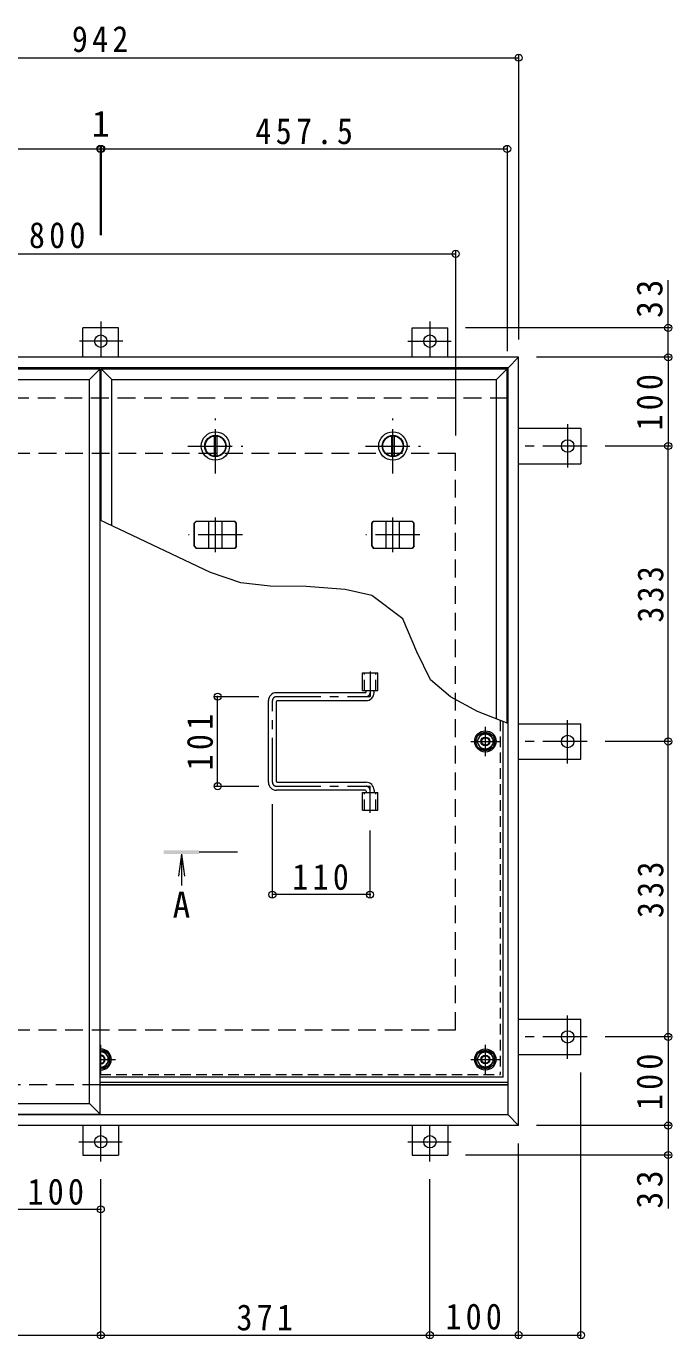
# Model space of a CAD drawing. Units: millimetres on the paper, enlarged 2 times, with parts at other scales. Extents: x -524 to 546, y -392 to 354.
# Drawn here: x -309.1 to -163.6, y -38.5 to 257.4 of the extents above; entities that cross this region are included whole.
import ezdxf
from ezdxf.enums import TextEntityAlignment as Align

# ---------------------------------------------------------------- set-up
doc = ezdxf.new("R2010")
doc.units = ezdxf.units.MM
doc.header["$LTSCALE"] = 2
doc.header["$PDMODE"] = 32
doc.header["$PDSIZE"] = 1.6
for name, pattern in [('CHAIN1', [8, 5, -1, 1, -1]), ('DASHED1', [1.8, 1.2, -0.6]), ('DASHED2', [3, 2, -1])]:
    doc.linetypes.add(name, pattern=pattern)
for name, color, linetype, lineweight in [('0-1_躯体', 2, 'DASHED2', 9), ('0-2_仕上', 3, 'Continuous', 9), ('0-3_建具', 4, 'Continuous', 9), ('0-5_寸法', 7, 'Continuous', 9), ('0-6_ハッチ', 6, 'Continuous', 9), ('0-7_021', 2, 'Continuous', 9), ('0-A_061', 3, 'Continuous', 9), ('0-C_084', 2, 'Continuous', 9), ('0-E_090', 3, 'Continuous', 9), ('0-F_092', 7, 'Continuous', 9)]:
    doc.layers.add(name, color=color, linetype=linetype, lineweight=lineweight)
doc.styles.add('ＭＳ ゴシック', font='')
doc.styles.get('ＭＳ ゴシック').set_extended_font_data('MS Gothic')

msp = doc.modelspace()

# ---------------------------------------------------------------- linework, layer by layer
at = {"layer": '0-1_躯体'}
for p, q in [((-200.47, 173.585), (-384.07, 173.585)), ((-372.27, 161.185), (-212.27, 161.185)), ((-212.27, 31.185), (-212.27, 161.185)), ((-372.27, 31.185), (-212.27, 31.185)), ((-292.37, 18.785), (-384.07, 18.785))]:
    msp.add_line(p, q, dxfattribs=at)
at = {"layer": '0-1_躯体', "linetype": 'Continuous'}
msp.add_line((-200.47, 18.785), (-292.37, 18.785), dxfattribs=at)
at = {"layer": '0-2_仕上'}
for p, q in [((-294.77, 14.585), (-294.77, 177.785)), ((-292.37, 12.185), (-292.37, 180.185)), ((-292.17, 145.971), (-292.17, 180.185)), ((-289.77, 144.83), (-289.77, 177.785)), ((-203.07, 101.268), (-203.07, 177.785)), ((-200.67, 100.339), (-200.67, 180.185)), ((-233.3, 107.685), (-233.3, 111.685)), ((-233.3, 111.685), (-229.84, 111.685)), ((-229.84, 107.685), (-229.84, 111.685)), ((-233.3, 107.685), (-229.84, 107.685)), ((-233.3, 80.685), (-233.3, 84.685)), ((-233.3, 84.685), (-229.84, 84.685)), ((-229.84, 80.685), (-229.84, 84.685)), ((-233.3, 80.685), (-229.84, 80.685)), ((-274.07, 70.808), (-274.722, 65.851)), ((-274.07, 70.808), (-274.07, 63.688)), ((-274.07, 70.808), (-273.417, 65.851))]:
    msp.add_line(p, q, dxfattribs=at)
at = {"layer": '0-2_仕上', "linetype": 'DASHED1'}
for p, q in [((-232.84, 107.685), (-232.84, 111.685)), ((-230.3, 107.685), (-230.3, 111.685)), ((-232.84, 80.685), (-232.84, 84.685)), ((-230.3, 80.685), (-230.3, 84.685))]:
    msp.add_line(p, q, dxfattribs=at)
at = {"layer": '0-2_仕上', "color": 4, "linetype": 'CHAIN1'}
msp.add_line((-261.469, 71.208), (-270.07, 71.208), dxfattribs=at)
at = {"layer": '0-2_仕上'}
for points in [[(-381.47, 177.785), (-383.87, 180.185), (-292.37, 180.185)], [(-381.47, 177.785), (-294.77, 177.785), (-292.37, 180.185)], [(-289.77, 177.785), (-292.17, 180.185), (-200.67, 180.185)], [(-289.77, 177.785), (-203.07, 177.785), (-200.67, 180.185)], [(-381.47, 14.585), (-383.87, 12.185), (-292.37, 12.185)], [(-381.47, 14.585), (-294.77, 14.585), (-292.37, 12.185)]]:
    msp.add_lwpolyline(points, dxfattribs=at)
at = {"layer": '0-2_仕上', "color": 4}
msp.add_solid([(-278.07, 70.808), (-278.07, 71.608), (-270.07, 70.808), (-270.07, 71.608)], dxfattribs=at)
at = {"layer": '0-3_建具', "color": 2}
for p, q in [((-198.07, 182.785), (-386.47, 182.785)), ((-198.07, 182.785), (-200.47, 180.385)), ((-198.07, 9.585), (-198.07, 182.785)), ((-200.47, 180.385), (-384.07, 180.385)), ((-200.47, 11.985), (-200.47, 180.385)), ((-200.47, 18.785), (-292.37, 18.785)), ((-200.47, 11.985), (-384.07, 11.985)), ((-198.07, 9.585), (-200.47, 11.985)), ((-198.07, 9.585), (-386.47, 9.585))]:
    msp.add_line(p, q, dxfattribs=at)
at = {"layer": '0-3_建具'}
for p, q in [((-271.186, 145.385), (-270.84, 145.785)), ((-271.106, 145.385), (-271.186, 145.385)), ((-271.186, 140.185), (-271.186, 145.385)), ((-271.106, 145.385), (-270.76, 145.785)), ((-271.106, 140.185), (-271.106, 145.385)), ((-267.92, 139.785), (-267.92, 145.785)), ((-264.92, 139.785), (-264.92, 145.785)), ((-261.733, 145.385), (-262.079, 145.785)), ((-261.733, 145.385), (-261.653, 145.385)), ((-261.733, 140.185), (-261.733, 145.385)), ((-261.653, 140.185), (-261.653, 145.385)), ((-231.186, 145.385), (-230.84, 145.785)), ((-231.106, 145.385), (-231.186, 145.385)), ((-231.186, 140.185), (-231.186, 145.385)), ((-231.106, 145.385), (-230.76, 145.785)), ((-231.106, 140.185), (-231.106, 145.385)), ((-227.92, 139.785), (-227.92, 145.785)), ((-224.92, 139.785), (-224.92, 145.785)), ((-221.733, 145.385), (-222.079, 145.785)), ((-221.733, 145.385), (-221.653, 145.385)), ((-221.733, 140.185), (-221.733, 145.385)), ((-221.653, 140.185), (-221.653, 145.385)), ((-271.106, 140.185), (-270.76, 139.785)), ((-270.84, 139.785), (-261.999, 139.785)), ((-261.733, 140.185), (-262.079, 139.785)), ((-261.653, 140.185), (-261.999, 139.785)), ((-261.733, 140.185), (-261.653, 140.185)), ((-231.106, 140.185), (-230.76, 139.785)), ((-230.84, 139.785), (-221.999, 139.785)), ((-221.733, 140.185), (-222.079, 139.785)), ((-221.653, 140.185), (-221.999, 139.785)), ((-221.733, 140.185), (-221.653, 140.185))]:
    msp.add_line(p, q, dxfattribs=at)
at = {"layer": '0-3_建具', "linetype": 'CHAIN1'}
for p, q in [((-266.42, 138.893), (-266.42, 146.676)), ((-226.42, 138.893), (-226.42, 146.676)), ((-260.343, 142.785), (-272.496, 142.785)), ((-220.343, 142.785), (-232.496, 142.785))]:
    msp.add_line(p, q, dxfattribs=at)
at = {"layer": '0-3_建具'}
for points in [[(-261.653, 145.385), (-261.999, 145.785), (-270.84, 145.785)], [(-221.653, 145.385), (-221.999, 145.785), (-230.84, 145.785)], [(-271.106, 140.185), (-271.186, 140.185), (-270.84, 139.785)], [(-231.106, 140.185), (-231.186, 140.185), (-230.84, 139.785)]]:
    msp.add_lwpolyline(points, dxfattribs=at)
at = {"layer": '0-5_寸法'}
for p, q in [((-164.365, 189.425), (-164.365, 200.177)), ((-164.365, 2.945), (-164.365, -9.125))]:
    msp.add_line(p, q, dxfattribs=at)
msp.add_lwpolyline([(-200.47, 100.261), (-207.378, 102.936), (-213.425, 106.221), (-217.939, 110.069), (-221.009, 116.358), (-224.173, 123.85), (-231.165, 129.095), (-237.159, 130.426), (-245.983, 131.092), (-254.057, 131.176), (-260.717, 131.925), (-267.543, 134.256), (-292.37, 146.066)], dxfattribs=at)
at = {"layer": '0-6_ハッチ', "linetype": 'CHAIN1'}
for p, q in [((-231.57, 111.961), (-231.57, 106.285)), ((-253.57, 86.987), (-253.57, 105.383)), ((-252.668, 106.285), (-231.57, 106.285)), ((-252.668, 86.085), (-231.57, 86.085)), ((-231.57, 80.107), (-231.57, 86.085))]:
    msp.add_line(p, q, dxfattribs=at)
at = {"layer": '0-6_ハッチ'}
for p, q in [((-232.67, 107.185), (-252.67, 107.185)), ((-232.47, 107.385), (-232.47, 107.685)), ((-230.67, 107.185), (-230.67, 107.685)), ((-254.47, 86.985), (-254.47, 105.385)), ((-252.67, 87.185), (-252.67, 105.185)), ((-252.47, 105.385), (-232.47, 105.385)), ((-252.47, 86.985), (-232.47, 86.985)), ((-232.67, 85.185), (-252.67, 85.185)), ((-232.47, 84.985), (-232.47, 84.685)), ((-230.67, 85.185), (-230.67, 84.685)), ((-292.37, 19.385), (-200.47, 19.385)), ((-292.37, 18.785), (-200.47, 18.785))]:
    msp.add_line(p, q, dxfattribs=at)
for centre in [(-205.57, 96.185), (-205.57, 24.485)]:
    msp.add_circle(centre, 2.1, dxfattribs=at)
for centre, radius, start, end in [((-252.67, 105.385), 1.8, 90, 180), ((-232.67, 107.385), 0.2, 270, 0), ((-232.47, 107.185), 1.8, 270, 0), ((-252.47, 105.185), 0.2, 90, 180), ((-252.67, 86.985), 1.8, 180, 270), ((-252.47, 87.185), 0.2, 180, 270), ((-232.47, 85.185), 1.8, 0, 90), ((-232.67, 84.985), 0.2, 0, 90), ((-292.27, 24.485), 2.1, 270, 90)]:
    msp.add_arc(centre, radius, start, end, dxfattribs=at)
at = {"layer": '0-6_ハッチ', "linetype": 'CHAIN1'}
for centre, radius, start, end in [((-232.47, 107.185), 0.9, 270.29569, 0), ((-252.668, 105.383), 0.902, 90, 180), ((-252.668, 86.987), 0.902, 180, 270), ((-232.47, 85.185), 0.9, 0, 89.70431)]:
    msp.add_arc(centre, radius, start, end, dxfattribs=at)
at = {"layer": '0-7_021', "linetype": 'CHAIN1'}
for p, q in [((-205.57, 92.871), (-205.57, 99.499)), ((-208.884, 96.185), (-202.255, 96.185)), ((-292.27, 21.171), (-292.27, 27.799)), ((-205.57, 21.171), (-205.57, 27.799)), ((-292.27, 24.485), (-288.955, 24.485)), ((-208.884, 24.485), (-202.255, 24.485))]:
    msp.add_line(p, q, dxfattribs=at)
at = {"layer": '0-7_021'}
msp.add_line((-292.27, 22.785), (-291.288, 22.785), dxfattribs=at)
for points in [[(-206.551, 97.885), (-207.533, 96.185), (-206.551, 94.485), (-204.588, 94.485), (-203.607, 96.185), (-204.588, 97.885)], [(-206.551, 26.185), (-207.533, 24.485), (-206.551, 22.785), (-204.588, 22.785), (-203.607, 24.485), (-204.588, 26.185)]]:
    msp.add_lwpolyline(points, close=True, dxfattribs=at)
msp.add_lwpolyline([(-291.288, 22.785), (-290.307, 24.485), (-291.288, 26.185), (-292.27, 26.185)], dxfattribs=at)
at = {"layer": '0-7_021', "color": 134, "lineweight": 5}
for centre in [(-205.57, 96.185), (-205.57, 24.485)]:
    msp.add_circle(centre, 2.4, dxfattribs=at)
at = {"layer": '0-7_021'}
for centre in [(-205.57, 96.185), (-205.57, 24.485)]:
    msp.add_circle(centre, 1.7, dxfattribs=at)
at = {"layer": '0-7_021', "color": 5, "lineweight": 5}
for centre, radius in [((-205.57, 96.185), 1), ((-205.57, 96.185), 0.838), ((-205.57, 24.485), 1), ((-205.57, 24.485), 0.838)]:
    msp.add_circle(centre, radius, dxfattribs=at)
at = {"layer": '0-7_021', "color": 134, "lineweight": 5}
msp.add_arc((-292.27, 24.485), 2.4, 270, 90, dxfattribs=at)
at = {"layer": '0-7_021'}
msp.add_arc((-292.27, 24.485), 1.7, 270, 90, dxfattribs=at)
at = {"layer": '0-7_021', "color": 5, "lineweight": 5}
for radius, start, end in [(1, 270.00162, 89.99838), (0.838, 270.00193, 89.99807)]:
    msp.add_arc((-292.27, 24.485), radius, start, end, dxfattribs=at)
at = {"layer": '0-A_061', "linetype": 'DASHED1'}
for p in [(-202.21, 100.935), (-292.37, 21.125)]:
    msp.add_line(p, (-202.21, 21.125), dxfattribs=at)
at = {"layer": '0-A_061'}
for q in [(-201.57, 100.687), (-292.37, 20.485)]:
    msp.add_line((-201.57, 20.485), q, dxfattribs=at)
at = {"layer": '0-C_084', "linetype": 'CHAIN1'}
for p, q in [((-266.42, 156.585), (-266.42, 168.985)), ((-226.42, 156.585), (-226.42, 168.985)), ((-272.62, 162.785), (-260.22, 162.785)), ((-232.62, 162.785), (-220.22, 162.785))]:
    msp.add_line(p, q, dxfattribs=at)
at = {"layer": '0-C_084'}
for p, q in [((-266.72, 165.065), (-266.72, 160.504)), ((-266.12, 165.065), (-266.12, 160.504)), ((-226.72, 165.065), (-226.72, 160.504)), ((-226.12, 165.065), (-226.12, 160.504))]:
    msp.add_line(p, q, dxfattribs=at)
for centre, radius in [((-266.42, 162.785), 3.2), ((-226.42, 162.785), 3.2), ((-266.42, 162.785), 2.4), ((-266.42, 162.785), 2.3), ((-226.42, 162.785), 2.4), ((-226.42, 162.785), 2.3)]:
    msp.add_circle(centre, radius, dxfattribs=at)
at = {"layer": '0-E_090'}
for p, q in [((-288.27, 189.425), (-296.27, 189.425)), ((-296.27, 182.785), (-296.27, 189.425)), ((-288.27, 182.785), (-288.27, 189.425)), ((-222.07, 189.425), (-214.07, 189.425)), ((-222.07, 182.785), (-222.07, 189.425)), ((-214.07, 182.785), (-214.07, 189.425)), ((-198.07, 166.785), (-184.029, 166.785)), ((-184.029, 166.785), (-184.029, 158.785)), ((-198.07, 158.785), (-184.029, 158.785)), ((-198.07, 100.185), (-184.029, 100.185)), ((-184.029, 92.185), (-184.029, 100.185)), ((-198.07, 92.185), (-184.029, 92.185)), ((-198.07, 33.585), (-184.029, 33.585)), ((-184.029, 25.585), (-184.029, 33.585)), ((-198.07, 25.585), (-184.029, 25.585)), ((-296.27, 9.585), (-296.27, 2.945)), ((-288.27, 9.585), (-288.27, 2.945)), ((-222.07, 9.585), (-222.07, 2.945)), ((-214.07, 9.585), (-214.07, 2.945)), ((-296.27, 2.945), (-288.27, 2.945)), ((-222.07, 2.945), (-214.07, 2.945))]:
    msp.add_line(p, q, dxfattribs=at)
at = {"layer": '0-E_090', "linetype": 'CHAIN1'}
for p, q in [((-292.27, 190.856), (-292.27, 182.825)), ((-218.07, 190.856), (-218.07, 182.825)), ((-287.302, 186.425), (-297.079, 186.425)), ((-223.038, 186.425), (-213.26, 186.425)), ((-187.03, 167.753), (-187.03, 157.975)), ((-182.598, 162.785), (-198.07, 162.785)), ((-187.03, 91.217), (-187.03, 100.994)), ((-182.598, 96.185), (-198.07, 96.185)), ((-187.03, 24.617), (-187.03, 34.394)), ((-182.598, 29.585), (-198.07, 29.585)), ((-292.27, 1.513), (-292.27, 9.545)), ((-218.07, 1.513), (-218.07, 9.545)), ((-297.238, 5.945), (-287.46, 5.945)), ((-223.038, 5.945), (-213.26, 5.945))]:
    msp.add_line(p, q, dxfattribs=at)
at = {"layer": '0-E_090'}
for centre in [(-292.27, 186.425), (-218.07, 186.425), (-187.03, 162.785), (-187.03, 96.185), (-187.03, 29.585), (-292.27, 5.945), (-218.07, 5.945)]:
    msp.add_circle(centre, 1.4, dxfattribs=at)
at = {"layer": '0-F_092'}
for p, q in [((-386.47, 250.327), (-198.07, 250.327)), ((-198.07, 250.927), (-198.07, 186.785)), ((-383.87, 229.769), (-292.37, 229.769)), ((-292.37, 230.369), (-292.37, 210.323)), ((-292.37, 229.769), (-292.17, 229.769)), ((-292.17, 230.369), (-292.17, 210.323)), ((-292.17, 229.769), (-200.67, 229.769)), ((-200.67, 230.369), (-200.67, 184.185)), ((-372.27, 206.128), (-212.27, 206.128)), ((-212.27, 206.728), (-212.27, 165.185)), ((-163.765, 189.425), (-210.07, 189.425)), ((-164.365, 182.785), (-164.365, 189.425)), ((-163.765, 182.785), (-194.07, 182.785)), ((-164.365, 182.785), (-164.365, 162.785)), ((-163.765, 162.785), (-178.598, 162.785)), ((-164.365, 96.185), (-164.365, 162.785)), ((-266.516, 106.285), (-256.668, 106.285)), ((-265.916, 86.085), (-265.916, 106.285)), ((-163.765, 96.185), (-178.598, 96.185)), ((-164.365, 29.585), (-164.365, 96.185)), ((-266.516, 86.085), (-256.668, 86.085)), ((-253.57, 61.054), (-253.57, 82.085)), ((-231.57, 61.054), (-231.57, 76.107)), ((-231.57, 61.654), (-253.57, 61.654)), ((-163.765, 29.585), (-178.598, 29.585)), ((-164.365, 29.585), (-164.365, 9.585)), ((-184.029, -38.267), (-184.029, 21.585)), ((-163.765, 9.585), (-194.07, 9.585)), ((-164.365, 9.585), (-164.365, 2.945)), ((-198.07, -38.267), (-198.07, 5.585)), ((-163.765, 2.945), (-210.07, 2.945)), ((-292.27, -38.267), (-292.27, -2.487)), ((-218.07, -38.267), (-218.07, -2.487)), ((-292.27, -9.305), (-312.27, -9.305)), ((-366.47, -37.667), (-292.27, -37.667)), ((-292.27, -37.667), (-218.07, -37.667)), ((-218.07, -37.667), (-198.07, -37.667)), ((-198.07, -37.667), (-184.029, -37.667))]:
    msp.add_line(p, q, dxfattribs=at)
for p in [(-198.07, 250.327), (-292.37, 229.769), (-292.17, 229.769), (-200.67, 229.769), (-212.27, 206.128), (-164.365, 189.425), (-164.365, 182.785), (-164.365, 162.785), (-265.916, 106.285), (-164.365, 96.185), (-265.916, 86.085), (-253.57, 61.654), (-231.57, 61.654), (-164.365, 29.585), (-164.365, 9.585), (-164.365, 2.945), (-292.27, -9.305), (-292.27, -37.667), (-218.07, -37.667), (-198.07, -37.667), (-184.029, -37.667)]:
    msp.add_point(p, dxfattribs=at)

# ---------------------------------------------------------------- texts
at = {"layer": '0-5_寸法', "color": 2, "style": 'ＭＳ ゴシック'}
msp.add_text('A', height=5.865, dxfattribs=at).set_placement((-276.07, 54.669), align=Align.BOTTOM_LEFT)
at = {"layer": '0-F_092', "color": 2, "style": 'ＭＳ ゴシック'}
msp.add_text('1', height=5.865, dxfattribs=at).set_placement((-294.27, 230.769), align=Align.BOTTOM_LEFT)
at = {"layer": '0-F_092', "color": 2, "char_height": 5.865, "attachment_point": 7, "style": 'ＭＳ ゴシック'}
for s, insert in [('\\T1.27;\\W0.9;942', (-298.77, 251.527)), ('\\T1.28;\\W0.9;457.5', (-257.42, 230.769)), ('\\T1.27;\\W0.9;800', (-308.448, 207.328)), ('\\T1.27;\\W0.9;110', (-249.07, 62.654)), ('\\T1.27;\\W0.9;100', (-308.77, -8.305)), ('\\T1.27;\\W0.9;371', (-261.67, -36.667)), ('\\T1.27;\\W0.9;100', (-214.57, -36.467))]:
    msp.add_mtext(s, dxfattribs=dict(at, insert=insert))
at = {"layer": '0-F_092', "color": 2, "char_height": 5.865, "attachment_point": 7, "rotation": 90, "style": 'ＭＳ ゴシック'}
for s, insert in [('\\T1.27;\\W0.95;33', (-165.565, 191.677)), ('\\T1.27;\\W0.9;100', (-165.565, 166.285)), ('\\T1.27;\\W0.9;333', (-165.365, 122.985)), ('\\T1.27;\\W0.9;101', (-266.916, 89.685)), ('\\T1.27;\\W0.9;333', (-165.365, 56.385)), ('\\T1.27;\\W0.9;100', (-165.565, 13.085)), ('\\T1.27;\\W0.95;33', (-165.565, -9.125))]:
    msp.add_mtext(s, dxfattribs=dict(at, insert=insert))

doc.saveas('drawing.dxf')
